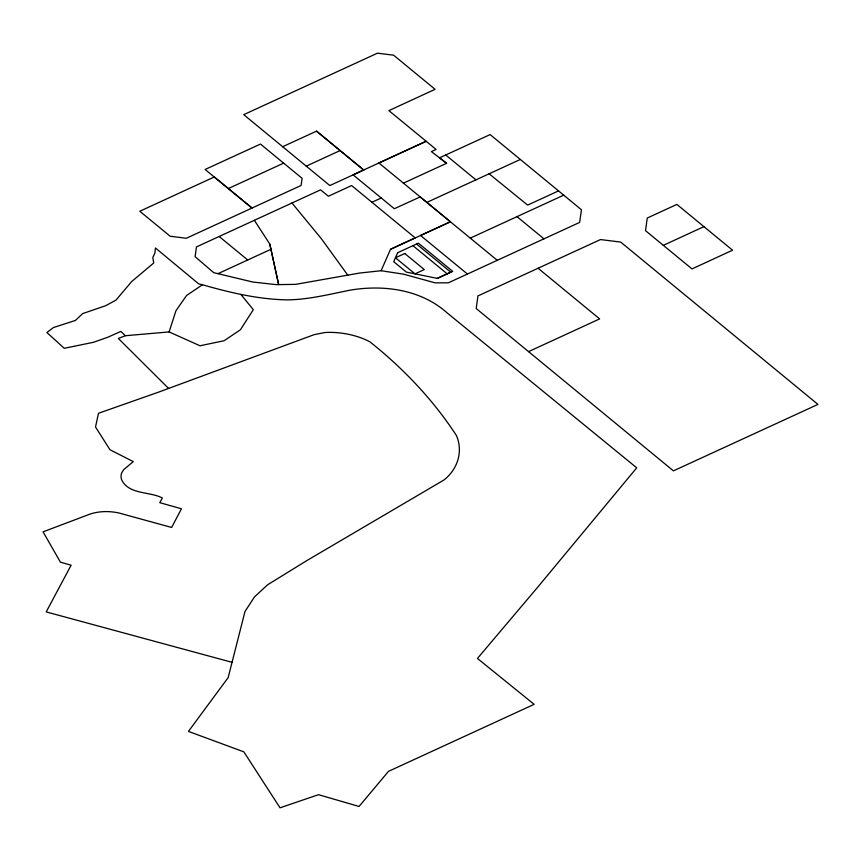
<?xml version="1.0" encoding="UTF-8"?>
<svg xmlns="http://www.w3.org/2000/svg" width="861" height="861" viewBox="0 0 861 861"><rect width="100%" height="100%" fill="white"/><g stroke="black" fill="none" stroke-linecap="round" stroke-linejoin="round"><path stroke-width="1.29" d="M168.605 388.44L118.334 338.448L125.383 335.715L169.111 331.926L175.956 310.724L186.568 295.484L202.486 284.776C230.264 292.718 258.397 299.359 287.423 299.886C308.647 299.596 329.257 294.333 349.953 290.189C383.586 284.496 420.781 289.382 447.01 312.791L636.72 467.824L537.393 587.568L477.446 658.45L534.143 704.341L388.494 771.348L359.059 806.456L318.484 794.681L280.029 807.822L243.846 751.857L188.451 731.398L228.143 677.65L245.008 611.439L254.598 596.791L267.642 584.748L307.399 560.253L443.867 480.051C457.492 469.546 463.401 451.691 456.459 435.569C433.201 399.805 403.12 368.217 369.821 341.752A58.236 36.496 6.6 0 0 325.049 332.507L314.254 334.628L158.596 392.132L98.488 413.28L95.517 427.013L109.982 449.754L133.272 461.604L123.65 469.675L121.724 472.818A23.742 14.874 6.6 0 0 121.67 479.846C128.935 494.838 149.803 491.308 162.363 497.992L159.78 502.663L181.434 508.776L171.64 527.459L119.098 513.027C109.627 510.939 99.585 511.014 90.308 513.995L43.05 531.84L60.431 562.19L71.129 565.203L46.203 611.902L232.039 662.324M381.1 270.72L390.55 249.27L415.217 237.916L351.622 185.567L328.385 196.243L320.572 189.85L196.459 246.924L195.113 256.675L213.657 272.636L252.951 282.064L276.22 284.625L295.624 284.367L359.446 273.077L381.1 270.72L403.54 274.164L435.106 282.849L448.312 282.839L579.657 222.407L581.476 209.793L490.135 134.585L439.53 157.832L446.611 163.289L403.422 183.135M217.962 273.68L270.957 249.292L269.794 244.061L254.339 220.276M446.611 163.289L431.393 151.59L436.075 149.448L426.163 141.269L353.096 174.858L394.327 208.728L420.19 196.921L450.389 221.772L420.566 235.494L467.426 274.024M558.509 190.894L527.642 205.112L489.123 173.782M437.184 278.351L450.723 272.119L416.552 244.007M538.082 268.245L477.941 295.926L476.208 308.539L673.42 470.859L817.95 404.401L620.684 242.081L600.494 239.562L538.082 268.245L599.643 318.904L528.546 351.632M663.325 245.353L691.996 268.901L732.56 250.207L676.897 204.401L647.246 218.037L645.513 230.651L663.325 245.353L703.921 226.647M282.677 146.704L316.536 131.141L363.697 170.004L329.838 185.556L243.738 114.664L377.462 53.178L393.617 55.19L435.074 89.318L388.892 110.617L426.163 141.269L378.915 162.977L497.249 260.313M228.316 188.57L283.635 163.138L302.136 178.335L301.092 185.459L186.32 238.271L170.177 236.237L139.794 211.257L214.271 176.979L252.015 208.039L205.112 169.488L260.474 144.067L283.635 163.138M306.258 166.13L340.138 150.557M371.93 202.27L381.305 197.965M426.862 202.4L520.324 159.457M390.55 249.27L450.389 221.772M470.278 238.12L563.686 195.178M202.486 284.776L198.719 283.893L155.421 247.968L154.926 253.005L152.806 257.514L153.721 262.992L131.668 281.569L115.977 300.123L105.655 305.72L82.656 313.598L75.413 320.443L53.404 327.557L46.903 332.54L64.231 348.296L93.397 342.312L107.991 337.168L120.852 331.41L125.383 335.715M169.111 331.926L199.989 345.767L224.075 340.741L240.391 329.785L253.317 309.68L240.94 294.505M445.75 155.002L475.918 179.841M516.987 216.649L543.969 238.831M412.936 245.676L447.107 273.776M219.157 236.495L247.688 259.957M316.536 131.141L363.697 170.004M291.954 202.992L321.497 238.895L347.887 275.305M269.794 244.061L278.652 284.593L270.957 249.292M397.696 252.693L393.725 261.712L406.37 272.108L437.506 278.415L452.735 271.398L418.392 243.168L397.696 252.693M404.756 253.5L395.447 257.783L414.98 273.852L424.29 269.568L404.756 253.5"/></g></svg>
